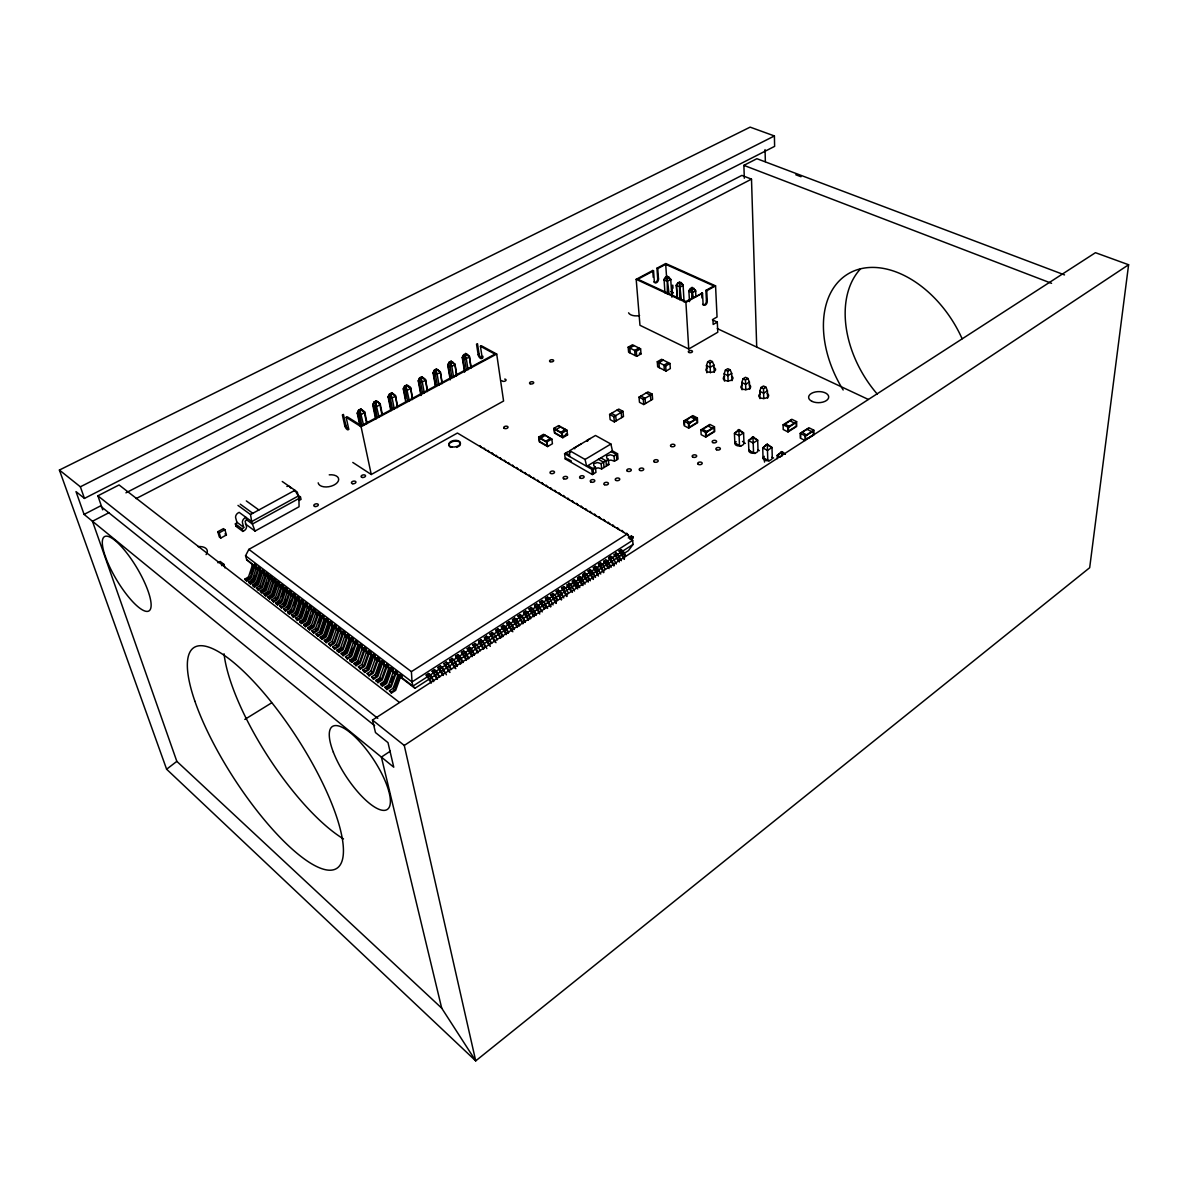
<?xml version="1.0" encoding="UTF-8"?>
<svg xmlns="http://www.w3.org/2000/svg" width="1188" height="1188" viewBox="0 0 1188 1188"><rect width="100%" height="100%" fill="white"/><g stroke="black" fill="none" stroke-linecap="round" stroke-linejoin="round"><path stroke-width="1.5" d="M695.574 291.164L692.069 287.437L688.862 290.644L691.371 292.649L695.574 291.164L693.747 288.209L692.069 289.13L691.698 298.158M681.333 299.643L679.536 283.427L677.888 282.685L676.373 285.788L680.531 286.843L683.055 285.462L679.566 281.764L676.388 284.957L677.205 298.589M569.572 456.519L569.705 450.683L595.485 435.476L610.899 444.03L612.429 450.891L617.552 453.742L618.057 459.014L614.523 461.167L610.914 460.098L607.751 460.662M670.685 279.819L667.225 276.151L664.077 279.329L666.498 281.274L670.685 279.819L668.859 276.893L667.181 277.799L667.374 294.03M360.662 410.692L360.721 408.984L358.642 410.083L357.276 413.365L359.934 425.824M773.64 458.078L772.259 457.335L772.007 447.52L767.255 444.149L762.726 447.921L763.023 457.736L764.404 458.464L764.508 462.087M376.136 402.509L376.21 400.787L380.205 403.816L382.358 414.464M391.431 394.401L391.535 392.679L395.485 395.693L397.624 406.623M436.278 370.656L436.471 368.904L440.332 371.874L442.203 382.744M1128.6 264.746L1089.678 567.716L475.72 1060.869L166.617 769.23L59.4 470.047L750.133 127.131L774.398 135.952L774.621 146.362L84.452 498.411L76.002 491.609L84.081 514.404L393.763 767.196L388.001 742.634L375.482 732.565L372.483 720.062L1095.455 252.688L1128.6 264.746L404.276 745.455L475.72 1060.869L441.698 1008.137L176.834 761.36L92.471 521.265L108.821 512.771M465.354 355.242L465.607 353.489L469.409 356.445L471.116 367.27M450.222 379.848L447.787 365.399L449.183 362.192L451.128 361.152L454.945 364.122L456.548 375.913M427.517 390.614L425.556 379.729L421.666 376.745L419.676 377.799L418.295 381.021L420.953 395.53M706.86 372.794L706.474 365.562L707.677 361.835L710.068 360.424L712.384 361.553L713.958 365.117L714.315 372.349M724.502 381.11L724.16 373.849L725.393 370.107L727.799 368.666L730.145 369.81L731.704 373.403L732.016 380.665M248.5 576.982L252.272 565.607L254.781 564.196L256.534 566.29L254.559 567.389L250.787 578.764L246.688 581.095L244.951 579.001L248.5 576.982L249.97 578.125L253.757 566.735L256.266 565.325M250.935 572.764L252.539 567.894M252.287 579.907L256.073 568.503L258.583 567.092L260.35 569.186L258.375 570.299L254.588 581.689L250.49 584.036L248.723 581.927L252.287 579.907L253.772 581.051L257.558 569.646L260.083 568.22M254.722 575.675L253.103 580.546L249.005 582.892M256.103 582.833L259.905 571.413L262.414 569.988L264.182 572.096L262.206 573.21L258.405 584.63L254.291 586.976L252.539 584.867L256.103 582.833L257.588 583.991L261.39 572.557L263.914 571.131M260.707 572.067L256.92 583.486L252.806 585.832M259.92 585.788L263.736 574.339L266.261 572.913L268.028 575.022L266.053 576.135L262.236 587.585L258.123 589.946L256.356 587.822L259.92 585.788L261.419 586.931L265.251 575.482L267.76 574.056M263.766 588.743L267.597 577.279L270.122 575.838L271.904 577.962L269.928 579.091L266.082 590.555L261.969 592.916L260.202 590.792L263.766 588.743L265.28 589.901L269.112 578.437L271.636 576.982M265.132 587.748L266.78 582.848M267.642 591.728L271.488 580.234L274.012 578.794L275.794 580.917L273.819 582.046L269.958 593.525L265.845 595.916L264.063 593.777L267.642 591.728L269.141 592.886L273.002 581.392L275.527 579.937M271.517 594.713L275.378 583.204L277.918 581.749L279.7 583.872L277.725 585.016L273.849 596.524L269.721 598.915L267.939 596.777L271.517 594.713L273.032 595.886L276.908 584.362L279.432 582.907M276.195 583.857L272.334 595.351L268.206 597.742M275.423 597.713L279.299 586.189L281.838 584.734L283.635 586.857L281.645 588.001L277.754 599.539L273.626 601.945L271.844 599.806L275.423 597.713L276.953 598.901L280.843 587.347L283.368 585.892M759.978 398.619L759.756 391.283L761.018 387.496L763.468 385.996L765.948 387.199L767.433 390.822L767.626 398.158M279.343 600.742L283.249 589.189L285.773 587.718L287.57 589.857L285.595 591.015L281.69 602.568L277.547 604.974L275.75 602.836L279.343 600.742L280.873 601.915L284.778 590.362L287.318 588.892M281.823 596.435L283.501 591.49M283.279 603.771L287.199 592.203L289.738 590.718L291.55 592.871L289.56 594.03L285.64 605.613L281.497 608.033L279.7 605.88L283.279 603.771L284.823 604.959L288.743 593.376L291.283 591.906M284.095 604.425L285.773 599.465M742.084 389.783L741.802 382.491L743.079 378.72L745.485 377.279L747.876 378.437L749.405 382.031L749.673 389.337M287.244 606.83L291.179 595.218L293.718 593.748L295.53 595.901L293.54 597.059L289.605 608.657L285.462 611.092L283.65 608.939L287.244 606.83L288.803 608.018L292.738 596.406L295.277 594.936M288.625 605.821L290.303 600.846M291.223 609.889L295.173 598.262L297.713 596.777L299.539 598.945L297.549 600.103L293.599 611.731L289.441 614.181L287.63 612.013L291.223 609.889L292.783 611.092L296.748 599.465L299.287 597.965M293.733 605.553L295.426 600.579M295.233 612.978L299.198 601.321L301.737 599.836L303.564 602.004L301.574 603.177L297.609 614.82L293.451 617.285L291.624 615.102L295.233 612.978L296.792 614.181L300.772 602.524L303.311 601.024M296.035 613.617L300 601.974M299.257 616.067L303.237 604.395L305.776 602.895L307.618 605.078L305.613 606.251L301.633 617.923L297.475 620.388L295.649 618.206L299.257 616.067L300.816 617.285L304.811 605.598L307.365 604.098M300.623 615.042L303.475 606.712M303.296 619.186L307.291 607.484L309.845 605.984L311.687 608.167L309.682 609.34L305.672 621.042L301.514 623.522L299.673 621.324L303.296 619.186L304.871 620.403L308.88 608.702L311.434 607.187M306.95 611.478L304.098 619.824L299.94 622.304M307.35 622.319L311.375 610.587L313.929 609.088L315.77 611.271L313.766 612.459L309.741 624.175L305.583 626.67L303.742 624.472L307.35 622.319L308.939 623.537L312.964 611.805L315.518 610.29M308.732 621.279L310.454 616.26M311.434 625.452L315.473 613.706L318.028 612.191L319.884 614.389L317.879 615.577L313.84 627.323L309.667 629.833L307.811 627.62L311.434 625.452L313.038 626.685L317.077 614.939L319.631 613.409M315.533 628.615L319.587 616.854L322.156 615.325L324.012 617.522L322.007 618.725L317.953 630.486L313.766 633.011L311.909 630.783L315.533 628.615L317.137 629.848L321.206 618.072L323.76 616.542M318.651 622.542L320.389 617.493M319.661 631.793L323.73 620.002L326.299 618.473L328.155 620.685L326.151 621.888L322.082 633.679L317.894 636.204L316.038 633.976L319.661 631.793L321.28 633.041L325.349 621.235L327.918 619.705M321.042 630.754L323.953 622.334M323.804 634.986L327.903 623.165L330.457 621.636L332.328 623.849L330.323 625.051L326.225 636.872L322.052 639.411L320.181 637.184L323.804 634.986L325.423 636.233L329.522 624.413L332.091 622.868M328.705 623.819L324.606 635.625L320.433 638.149M327.977 638.194L332.076 626.358L334.645 624.814L336.531 627.041L334.526 628.244L330.398 640.094L326.21 642.634L324.339 640.391L327.977 638.194L329.611 639.456L333.724 627.606L336.278 626.046M329.358 637.139L332.298 628.69M332.165 641.416L336.293 629.551L338.847 628.006L340.748 630.234L338.728 631.452L334.6 643.317L330.413 645.871L328.527 643.629L332.165 641.416L333.798 642.678L337.927 630.813L340.496 629.254M336.367 644.668L340.511 632.773L343.08 631.214L344.98 633.456L342.961 634.674L338.818 646.569L334.615 649.138L332.729 646.881L336.367 644.668L338.016 645.93L342.174 634.036L344.743 632.462M340.6 647.92L344.758 636.011L347.342 634.437L349.242 636.694L347.223 637.911L343.05 649.836L338.847 652.405L336.961 650.148L340.6 647.92L342.248 649.197L346.421 637.273L349.005 635.699M344.847 651.202L349.034 639.263L351.603 637.689L353.519 639.931L351.5 641.178L347.312 653.118L343.109 655.702L341.208 653.445L344.847 651.202L346.51 652.479L350.712 640.525L353.282 638.951M349.836 639.901L345.649 651.826L341.446 654.41M349.124 654.484L353.326 642.53L355.91 640.941L357.826 643.213L355.806 644.445L351.603 656.415L347.386 659.013L345.47 656.741L349.124 654.484L350.802 655.776L355.004 643.807L357.588 642.218M350.519 653.415L352.331 648.292M353.43 657.796L357.647 645.812L360.216 644.223L362.147 646.495L360.127 647.742L355.895 659.726L351.693 662.34L349.762 660.053L353.43 657.796L355.108 659.088L359.325 647.089L361.909 645.5M358.434 646.45L354.217 658.434L355.895 659.726M357.737 661.122L361.984 649.108L364.568 647.519L366.498 649.791L364.478 651.039L360.231 663.053L356.014 665.681L354.083 663.394L357.737 661.122L359.429 662.429L363.677 650.4L366.26 648.811M362.088 664.463L366.35 652.435L368.933 650.831L370.864 653.118L368.844 654.365L364.582 666.409L360.35 669.052L358.42 666.75L362.088 664.463L363.78 665.77L368.042 653.727L370.641 652.123M366.453 667.834L370.73 655.761L373.314 654.157L375.26 656.444L373.24 657.707L368.948 669.78L364.716 672.423L362.786 670.121L366.453 667.834L368.161 669.141L372.438 657.068L375.037 655.464M367.241 668.458L371.517 656.4M370.834 671.205L375.126 659.117L377.725 657.499L379.67 659.8L377.65 661.077L373.344 673.165L369.112 675.824L367.166 673.507L370.834 671.205L372.557 672.527L376.863 660.439L379.447 658.805M375.245 674.606L379.566 662.488L382.15 660.87L384.11 663.171L382.091 664.448L377.754 676.566L373.522 679.239L371.577 676.922L375.245 674.606L376.967 675.927L381.303 663.81L383.887 662.176M376.655 673.507L379.729 664.864M379.685 678.021L384.021 665.874L386.605 664.241L388.58 666.557L386.546 667.849L382.209 679.981L377.962 682.669L376.002 680.353L379.685 678.021L381.407 679.358L385.758 667.211L388.357 665.577M384.14 681.452L388.491 669.289L391.09 667.641L393.065 669.973L391.03 671.265L386.664 683.427L382.417 686.129L380.457 683.783L384.14 681.452L385.877 682.788L390.243 670.626L392.842 668.978M384.927 682.075L389.278 669.928M388.61 684.897L392.99 672.705L395.589 671.057L397.579 673.403L395.545 674.695L391.149 686.887L386.902 689.589L384.927 687.258L388.61 684.897L390.362 686.248L394.758 674.056L397.356 672.408M390.659 682.046L392.53 676.833M393.124 688.372L397.52 676.15L400.118 674.502L402.108 676.848L400.074 678.14L395.663 690.362L391.416 693.079L389.426 690.733L393.124 688.372L394.876 689.723L399.287 677.502L401.9 675.838M394.535 687.258L397.668 678.541M692.069 287.437L691.386 289.248L688.862 290.644L689.515 301.648M664.047 280.16L665.532 277.056L667.181 277.799L669.037 293.956M688.862 291.491L690.391 288.372L692.069 289.13L693.376 298.069M253.356 565.384L246.688 559.741L245.545 555.746L248.871 549.376L457.425 433.041L626.848 534.244L632.655 540.347L633.041 544.446L628.422 550.623L524.027 617.938M745.351 443.406L743.955 442.664L743.584 432.907L738.862 429.581L734.436 433.308L734.852 443.065L736.263 443.792M759.399 450.683L758.003 449.955L757.692 440.169L752.969 436.813L748.485 440.57L748.841 450.341L750.237 451.084M767.255 444.149L762.726 447.921L767.522 450.401L772.007 447.52L768.814 445.886M785.253 454.024L781.749 451.589L777.175 455.39L777.249 458.672M594.297 468.918L598.084 467.834L601.707 468.918L608.835 464.597L608.301 459.311L606.712 457.974L606.608 455.895L610.38 454.826L614.003 455.88L617.552 453.742M166.617 769.23L176.834 761.36M390.273 751.187L381.378 757.083L441.698 1008.137M378.23 660.335L414.968 688.268L520.908 619.943M781.659 452.48L777.175 455.39L780.412 457.053M782.714 452.093L781.823 452.673L781.956 456.147M431.244 683.1L426.225 675.007L428.541 673.507L430.546 675.007L433.798 680.932M437.169 679.269L432.15 671.19L434.452 669.705L436.471 671.19L439.709 677.115M443.065 675.467L438.253 668.384L438.06 667.389L440.347 665.919L442.367 667.404L446.391 674.784M448.93 671.666L443.941 663.617L446.213 662.147L448.232 663.617L451.455 669.527M454.766 667.894L449.792 659.86L452.064 658.39L454.083 659.86L457.276 665.755M460.573 664.137L455.613 656.118L457.885 654.662L459.905 656.118L463.097 661.998M466.364 660.38L461.419 652.39L463.676 650.935L465.696 652.39L468.874 658.256M472.126 656.652L467.196 648.678L469.438 647.237L471.458 648.678L474.621 654.529M477.858 652.955L472.943 644.98L475.17 643.54L477.205 644.98L480.353 650.831M483.575 649.257L478.838 642.292L478.66 641.297L480.888 639.872L482.922 641.297L486.857 648.589M489.263 645.574L484.362 637.644L486.575 636.219L488.61 637.629L491.743 643.465M494.921 641.906L490.035 633.991L492.248 632.58L494.282 633.991L497.401 639.812M500.564 638.268L495.693 630.368L497.891 628.942L499.91 630.353L503.029 636.159M506.177 634.63L501.306 626.744L503.504 625.348L505.539 626.744L508.642 632.536M511.761 631.021L506.92 623.151L509.088 621.755L511.122 623.136L514.226 628.927M517.329 627.427L512.488 619.572L514.656 618.176L516.691 619.557L519.78 625.334M522.869 623.834L518.042 615.993L520.196 614.612L522.245 615.993L525.319 621.755M528.378 620.27L523.566 612.444L525.72 611.063L527.754 612.444L530.828 618.191M533.872 616.721L529.076 608.909L531.214 607.528L533.264 608.895L536.308 614.641M539.783 614.003L534.555 605.39L536.679 604.024L538.728 605.375L542.203 611.939M544.356 608.835L540.154 602.865L540.005 601.885L542.129 600.519L544.178 601.871L547.638 608.419M550.638 606.964L545.441 598.396L547.564 597.029L549.613 598.381L553.059 604.915M556.043 603.474L550.861 594.906L552.955 593.555L555.004 594.906L557.588 599.792M561.404 599.999L556.236 591.446L558.33 590.109L560.394 591.431L563.81 597.95M566.765 596.539L561.612 588.001L563.691 586.664L565.74 587.986L568.31 592.871M571.235 591.461L567.077 585.565L569.022 583.234L571.086 584.555L574.487 591.045M576.551 588.03L572.393 582.135L574.339 579.818L576.388 581.14L579.789 587.615M581.838 584.615L577.68 578.734L579.625 576.432L581.674 577.739L585.06 584.199M587.095 581.214L582.952 575.348L584.882 573.047L586.946 574.339L590.317 580.798M593.183 579.432L588.09 570.983L590.139 569.676L592.188 570.968L595.544 577.413M598.396 576.061L593.317 567.626L595.351 566.32L597.416 567.612L600.757 574.042M603.593 572.69L598.529 564.285L600.549 562.978L602.613 564.255L605.123 569.082M607.929 567.745L603.816 561.939L605.731 559.652L607.796 560.929L611.122 567.344M613.914 566.008L608.88 557.632L610.884 556.34L612.949 557.603L616.26 564.003M618.22 561.092L615.74 556.296L614.122 555.316L616.023 553.044L618.087 554.306L621.383 560.691M624.146 559.385L619.141 551.039L621.131 549.747L623.195 551.009L625.675 555.791M426.418 676.002L428.734 674.502L428.541 673.507M449.985 660.855L452.257 659.385L452.064 658.39M455.806 657.113L458.063 655.657L457.885 654.662M507.068 624.146L509.251 622.735L509.088 621.755M512.652 620.552L514.82 619.171L514.656 618.176M523.715 613.439L525.868 612.058L525.72 611.063M572.393 582.135L574.339 579.818M577.68 578.734L579.625 576.432M582.952 575.348L584.882 573.047M598.633 565.265L600.549 562.978M608.984 558.612L610.884 556.34M609.8 559.399L412.919 686.1L307.336 605.835M612.889 557.41L633.041 544.446M426.225 675.007L428.229 676.507L430.546 675.007M432.15 671.19L434.155 672.675L436.471 671.19M438.06 667.389L440.065 668.874L442.367 667.404M443.941 663.617L445.946 665.087L448.232 663.617M449.792 659.86L451.796 661.33L454.083 659.86M455.613 656.118L457.632 657.573L459.905 656.118M461.419 652.39L463.439 653.846L465.696 652.39M467.196 648.678L469.215 650.118L471.458 648.678M472.943 644.98L474.962 646.421L477.205 644.98M478.66 641.297L480.695 642.738L482.922 641.297M484.362 637.644L486.397 639.07L488.61 637.629M490.035 633.991L492.07 635.402L494.282 633.991M495.693 630.368L497.713 631.778L499.91 630.353M501.306 626.744L503.341 628.155L505.539 626.744M506.92 623.151L508.954 624.546L511.122 623.136M512.488 619.572L514.523 620.953L516.691 619.557M518.042 615.993L520.077 617.374L522.245 615.993M523.566 612.444L525.616 613.825L527.754 612.444M529.076 608.909L531.11 610.276L533.264 608.895M534.555 605.39L536.605 606.741L538.728 605.375M540.005 601.885L542.055 603.237L544.178 601.871M545.441 598.396L547.49 599.732L549.613 598.381M550.861 594.906L552.91 596.257L555.004 594.906M556.236 591.446L558.301 592.782L560.394 591.431M561.612 588.001L563.661 589.337L565.74 587.986M566.943 584.57L569.007 585.892L571.086 584.555M572.274 581.155L574.324 582.462L576.388 581.14M577.561 577.754L579.625 579.061L581.674 577.739M582.833 574.368L584.897 575.66L586.946 574.339M588.09 570.983L590.154 572.289L592.188 570.968M593.317 567.626L595.381 568.918L597.416 567.612M598.529 564.285L600.593 565.562L602.613 564.255M603.712 560.944L605.776 562.221L607.796 560.929M608.88 557.632L610.944 558.895L612.949 557.603M614.018 554.321L616.082 555.583L618.087 554.306M619.141 551.039L621.205 552.286L623.195 551.009M503.073 628.838L505.256 627.427L508.36 633.219M536.293 607.439L538.431 606.073L540.169 609.355M589.812 572.987L591.862 571.68L593.54 574.888M805.137 435.773L813.81 430.175L808.909 427.754L800.237 433.323L800.296 438.105L805.182 440.555L805.137 435.773L800.237 433.323M391.416 693.079L391.194 692.099L394.876 689.723M630.1 539.055L633.159 537.095L631.333 536.011L628.274 537.956M630.902 539.575L633.159 537.095M808.493 428.556L801.974 432.209L806.875 435.179M769.171 460.959L767.79 460.216L767.314 445.218L768.22 444.654M788.03 431.942L796.688 426.418L796.628 421.651L791.802 419.275L783.13 424.769L783.219 429.521L788.03 431.942L787.941 427.175L796.628 421.651M384.927 687.258L386.679 688.609L390.362 686.248M380.457 683.783L382.194 685.134L385.877 682.788M386.575 687.332L389.397 685.535M414.968 688.268L412.919 686.1L412.028 681.927L411.404 671.636L626.848 534.244M376.002 680.353L377.739 681.689L381.407 679.358M783.575 425.022L788.787 421.71M791.371 420.077L790.079 420.894L794.906 423.284M380.68 684.778L383.516 682.981M753.905 437.303L748.485 440.57L753.207 443.005L757.692 440.169L754.543 438.55M371.577 676.922L373.299 678.259L376.967 675.927M376.225 681.333L379.061 679.536M367.166 673.507L368.874 674.843L372.557 672.527M362.786 670.121L364.493 671.443L368.161 669.141M739.797 430.056L734.436 433.308L739.099 435.714L743.584 432.907L737.971 430.13M358.42 666.75L360.113 668.072L363.78 665.77M354.321 664.374L358.538 661.761M354.083 663.394L355.776 664.701L359.429 662.429M350 661.048L352.821 659.295M349.762 660.053L351.44 661.36L355.108 659.088M244.817 719.408L271.607 702.88M345.47 656.741L347.148 658.033L350.802 655.776M705.776 437.08L714.731 431.556L714.478 426.819L709.86 424.413L700.89 429.922L701.158 434.66L705.776 437.08L705.509 432.343L714.478 426.819M341.208 653.445L342.872 654.722L346.51 652.479M705.984 432.595L714.062 427.621L714.255 431.303L706.192 436.278L705.984 432.595L700.89 429.922M761.018 387.496L763.498 388.699L765.948 387.199M337.199 651.128L341.402 648.559M336.961 650.148L338.61 651.425L342.248 649.197M701.366 430.175L709.444 425.215M767.433 390.822L763.602 393.169L759.756 391.283M332.729 646.881L334.377 648.158L338.016 645.93M683.872 421.012L688.401 423.388L697.371 417.938L697.638 422.661L688.713 428.111L684.169 425.735L683.872 421.012L692.827 415.592L697.371 417.938M696.955 418.74L688.892 423.641L689.129 427.309L697.163 422.408L696.955 418.74L693.926 417.166M328.527 643.629L330.16 644.906L333.798 642.678M687.035 419.631L689.723 418.013M692.411 416.379L691.074 417.196L695.619 419.557M749.405 382.031L745.589 384.348L741.802 382.491M324.591 641.371L328.779 638.832M324.339 640.391L325.972 641.654L329.611 639.456M743.079 378.72L745.47 379.893L747.876 378.437M320.181 637.184L321.8 638.431L325.423 636.233M570.492 452.405L568.191 451.544L564.597 453.668L565.236 458.924L592.366 474.561L595.96 472.393L595.396 467.092L593.807 465.741L593.733 463.647L597.519 462.548L601.143 463.632L608.301 459.311M564.597 453.668L591.773 469.275L595.396 467.092M316.038 633.976L317.642 635.224L321.28 633.041M307.811 627.62L309.415 628.853L313.038 626.685M612.429 450.891L586.679 466.349L585.06 459.459L569.705 450.683M311.909 630.783L313.513 632.031L317.137 629.848M303.742 624.472L305.331 625.69L308.939 623.537M585.06 459.459L610.899 444.03M731.704 373.403L727.888 375.675L724.16 373.849M308.063 628.586L312.236 626.091M299.673 621.324L301.262 622.557L304.871 620.403M725.393 370.107L727.739 371.25L730.145 369.81M303.994 625.437L306.771 623.774M565.236 458.924L566.438 458.212M295.649 618.206L297.208 619.423L300.816 617.285M713.958 365.117L710.142 367.359L706.474 365.562M581.066 443.956L573.938 448.158L574.829 448.782M590.288 438.521L586.738 440.6L587.644 441.223M291.624 615.102L293.184 616.305L296.792 614.181M707.677 361.835L709.979 362.964L712.384 361.553M287.882 612.978L292.04 610.543M287.63 612.013L289.189 613.216L292.783 611.092M643.718 404.544L652.613 399.302L652.212 394.119L647.95 391.906L639.025 397.134L639.471 402.301L643.718 404.544L643.287 399.361L639.025 397.134M614.374 421.918L623.492 416.543L623.002 411.345L618.77 409.073L609.622 414.419L610.142 419.616L614.374 421.918L613.869 416.706L609.622 414.419M613.869 416.706L623.002 411.345M643.287 399.361L652.212 394.119M283.65 608.939L285.194 610.127L288.803 608.018M275.75 602.836L277.294 604.009L280.873 601.915M547.579 446.569L552.435 443.733L551.841 439.04L543.54 434.303L538.669 437.11L539.293 441.802L547.579 446.569L546.97 441.862L538.669 437.11M562.756 437.719L567.552 434.927L566.988 430.234L558.672 425.571L553.875 428.348L554.454 433.026L562.756 437.719L562.176 433.026L553.875 428.348M279.7 605.88L281.229 607.068L284.823 604.959M546.97 441.862L551.841 439.04M562.176 433.026L566.988 430.234M271.844 599.806L273.359 600.98L276.953 598.901M563.869 436.026L567.077 434.169M276.017 603.786L278.779 602.182M267.939 596.777L269.453 597.965L273.032 595.886M666.023 371.072L670.329 368.577L669.973 363.454L661.597 359.281L657.291 361.761L657.677 366.869L666.023 371.072L665.666 365.949L657.291 361.761M653.875 281.942A2.955 1.901 -66.4 0 0 656.325 281.868A2.955 1.901 -66.4 0 0 657.692 278.556L656.934 268.221L657.751 268.592L658.494 278.928A2.955 1.901 -66.4 0 1 656.593 282.625A2.955 1.901 -66.4 0 1 654.306 281.185L653.549 270.849L652.732 270.478L636.189 279.343L639.961 325.289L688.743 349.005L717.775 332.254L717.3 322.111L712.384 319.824M264.33 594.743L268.443 592.366M264.063 593.777L265.577 594.95L269.141 592.886M668.295 362.607L663.973 365.102L664.344 370.225M539.159 437.867L546.614 442.159L547.089 445.812L539.634 441.52L539.159 437.867L542.797 435.773M665.666 365.949L669.973 363.454M260.469 591.758L264.582 589.397M663.275 360.113L658.954 362.592L659.34 367.701M260.202 590.792L261.702 591.966L265.28 589.901M252.539 584.867L254.024 586.026L257.588 583.991M717.3 322.111L713.171 324.473L712.919 319.349L717.047 317.003L715.562 285.863L665.726 263.513L656.934 268.221M256.356 587.822L257.855 588.981L261.419 586.931M248.723 581.927L250.208 583.07L253.772 581.051M636.723 356.341L641.015 353.905L640.599 348.827L632.476 344.772L628.17 347.193L628.615 352.257L636.723 356.341L636.293 351.247L628.17 347.193M245.218 579.952L247.95 578.408M244.951 579.001L246.421 580.145L249.97 578.125M636.293 351.247L640.599 348.827M638.966 348.01L634.659 350.43L635.09 355.509M634.095 345.574L629.789 347.995L630.234 353.074M217.894 562.77L220.211 561.479L223.908 564.345L224.948 567.879M636.189 279.343L685.907 302.361L702.509 293.124L703.073 303.623A3.029 1.871 -65.9 0 0 705.316 305.049A3.029 1.871 -65.9 0 0 707.276 301.262L706.741 290.778L705.895 290.392L706.429 300.876A3.029 1.871 -65.9 0 1 705.019 304.262A3.029 1.871 -65.9 0 1 702.583 304.38M706.741 290.778L715.562 285.863M221.577 565.636L223.908 564.345M352.791 462.444L371.265 474.502L503.578 401.024L496.703 354.054L481.378 345.767L480.427 346.272L482.046 356.831A3.119 1.5 61.7 0 1 480.516 358.405A3.119 1.5 61.7 0 1 478.17 354.722L476.536 344.178L477.487 343.674L479.12 354.217A3.119 1.5 61.7 0 0 480.947 357.529A3.119 1.5 61.7 0 0 482.937 357.499M702.509 293.124L685.907 301.5L637.852 279.254L653.549 270.849M705.895 290.392L713.869 285.952L665.696 264.33L657.751 268.592M245.367 523.908L255.049 531.066L299.064 506.741L298.931 498.47L297.431 492.515A4.113 3.089 -53.2 0 0 293.807 491.283M298.931 498.47L252.391 524.042L251.708 521.562L239.159 512.355L237.823 513.112A4.188 3.178 -50.5 0 0 235.61 517.597L237.006 522.646L235.373 523.908L236.056 526.358L242.842 531.407L244.149 530.694A3.698 2.792 -50.3 0 0 246.287 525.735L245.114 521.265L246.659 519.839L252.391 524.042L255.049 531.066M220.76 538.06L226.403 534.956L224.888 529.714L223.448 528.63L217.79 531.719L219.334 536.961L220.76 538.06L219.231 532.803L217.79 531.719M235.373 523.908L242.159 528.942L243.807 527.68L242.411 522.616A4.203 3.178 -50.6 0 1 244.639 518.116L245.975 517.359L246.659 519.839M298.96 500.4A3.609 2.703 -53.3 0 0 299.822 500.059L301.054 499.376L300.445 496.926L298.604 497.104M250.505 514.538L294.936 490.288L298.307 495.99L251.708 521.562L250.505 514.538L237.986 505.405M219.231 532.803L224.888 529.714M236.056 526.358L237.348 525.66M480.427 346.272L494.965 354.143L361.36 425.66L347.223 416.78L346.168 417.344L361.078 426.715L496.703 354.054M482.046 356.831L482.996 356.326M344.758 425.705L345.797 425.156L343.436 414.419L342.382 414.968L344.758 425.705A3.267 1.322 60.7 0 0 347.223 429.581A3.267 1.322 60.7 0 0 348.515 428.096L346.168 417.344M478.17 354.722L479.12 354.217M436.471 368.904L434.511 369.943L433.115 373.166L435.343 385.833M358.553 411.82L357.558 412.34L360.216 424.799M374.042 403.608L372.78 405.138L375.705 419.349M389.352 395.5L388.12 397.015L390.644 409.756M405.034 387.199L403.296 388.981L405.717 401.693M434.808 371.428L433.323 372.215L435.551 384.882M449.435 363.677L447.98 364.449L450.415 378.898M463.914 356.014L462.281 357.707L464.612 372.141M136.1 498.604L751.499 179.136L756.711 347.104M84.081 514.404L100.371 505.999L374.606 725.63M125.943 492.827L741.861 175.393L751.499 179.136M102.703 509.845L97.876 495.812L119.067 484.956L399.123 702.182M744.312 178.259L743.881 165.355L756.89 158.702L1064.522 274.903M59.4 470.047L80.368 486.798L774.398 135.952M795.812 174.77L800.994 176.73M743.881 165.355L1051.558 283.323M668.25 277.873L670.7 278.987L671.918 297.208M681.363 283.843L683.07 284.615L684.065 301.915M694.327 289.738L695.589 290.317L695.886 296.673M657.692 278.556L658.494 278.928M706.429 300.876L707.276 301.262M670.804 291.654L673.284 292.797L672.467 293.243L671.963 285.61L672.779 285.165L672.987 288.209M717.329 328.616L868.309 399.435M783.13 424.769L787.941 427.175M639.382 353.088L641.015 353.905M752.063 437.377L753.014 437.867L753.548 452.806L754.944 453.534M766.349 444.728L767.314 445.218M780.843 452.168L784.897 454.143M646.168 392.961L650.43 395.159L650.846 400.341M734.852 443.065L740.896 446.213M748.841 450.341L753.548 452.806M763.023 457.736L767.79 460.216M640.822 396.079L645.069 398.307L645.5 403.489M616.943 410.142L621.19 412.414L621.666 417.612M611.464 413.35L615.696 415.637L616.201 420.834M611.256 451.603L616.364 454.455L616.884 459.726M559.162 426.314L560.394 427.012L555.598 429.804M561.642 427.725L564.137 429.12M566.631 430.516L565.325 429.299L560.573 432.61M565.889 433.976L567.552 434.927M600.816 457.855L605.925 460.751L606.459 466.038M598.425 459.296L603.534 462.191L604.083 467.478M438.016 370.567L440.332 371.874L441.995 383.709M551.484 439.322L545.188 435.254L540.391 438.58M565.8 452.955L569.527 455.093M587.882 465.622L592.99 468.547L593.555 473.834M567.671 458.924L571.398 461.078M408.316 386.323L410.603 387.659L412.652 398.574M479.952 445.634L481.66 447.505M483.947 448.024L485.654 449.896M504.202 460.112L505.94 462.013M633.263 538.075L631.333 536.011M629.506 538.446L632.655 540.347L412.028 681.927L245.545 555.746M574.457 580.813L578.615 586.694M538.431 606.073L536.679 604.024M525.868 612.058L527.472 613.127M509.251 622.735L510.84 623.834M607.914 463.959L608.835 464.597M505.256 627.427L503.504 625.348M282.254 481.496L294.936 490.288M297.683 495.01L300.445 496.926M246.317 500.905L258.88 509.964M458.063 655.657L462.83 662.666M240.258 504.172L252.792 513.29M452.257 659.385L453.831 660.543M447.995 664.3L446.213 662.147M236.887 522.215L243.689 527.249M248.871 549.376L411.404 671.636M224.963 533.872L226.403 534.956M256.534 566.29L254.781 564.196M260.35 569.186L258.583 567.092M268.028 575.022L266.261 572.913M271.904 577.962L270.122 575.838M275.794 580.917L274.012 578.794M283.635 586.857L281.838 584.734M291.55 592.871L289.738 590.718M295.53 595.901L293.718 593.748M299.539 598.945L297.713 596.777M303.564 602.004L301.737 599.836M311.687 608.167L309.845 605.984M315.77 611.271L313.929 609.088M319.884 614.389L318.028 612.191M332.328 623.849L330.457 621.636M336.531 627.041L334.645 624.814M340.748 630.234L338.847 628.006M344.98 633.456L343.08 631.214M349.242 636.694L347.342 634.437M353.519 639.931L351.603 637.689M362.147 646.495L360.216 644.223M366.498 649.791L364.568 647.519M370.864 653.118L368.933 650.831M375.26 656.444L373.314 654.157M379.67 659.8L377.725 657.499M384.11 663.171L382.15 660.87M388.58 666.557L386.605 664.241M393.065 669.973L391.09 667.641M397.579 673.403L395.589 671.057M246.688 559.741L304.395 603.608M254.826 566.513L375.304 658.107M252.272 565.607L253.757 566.735M256.073 568.503L257.558 569.646M259.905 571.413L261.39 572.557M263.736 574.339L265.251 575.482M267.597 577.279L269.112 578.437M271.488 580.234L273.002 581.392M275.378 583.204L276.908 584.362M279.299 586.189L280.843 587.347M283.249 589.189L284.778 590.362M287.199 592.203L288.743 593.376M291.179 595.218L292.738 596.406M295.173 598.262L297.549 600.103M299.198 601.321L300.772 602.524M303.237 604.395L304.811 605.598M307.291 607.484L308.88 608.702M311.375 610.587L312.964 611.805M315.473 613.706L317.077 614.939M319.587 616.854L321.206 618.072M323.73 620.002L325.349 621.235M327.903 623.165L329.522 624.413M332.076 626.358L333.724 627.606M336.293 629.551L337.927 630.813M340.511 632.773L342.174 634.036M344.758 636.011L346.421 637.273M349.034 639.263L350.712 640.525M353.326 642.53L355.004 643.807M357.647 645.812L359.325 647.089M361.984 649.108L363.677 650.4M366.35 652.435L368.042 653.727M370.73 655.761L372.438 657.068M375.126 659.117L376.863 660.439M379.566 662.488L381.303 663.81M384.021 665.874L385.758 667.211M388.491 669.289L390.243 670.626M392.99 672.705L394.758 674.056M397.52 676.15L399.287 677.502M389.426 690.733L391.194 692.099M97.876 495.812L377.784 718.339M372.483 720.062L404.276 745.455M421.666 376.745L425.556 379.729L427.294 391.58M451.128 361.152L452.628 362.83M683.055 285.462L681.229 282.506L679.536 283.427L679.67 299.732M440.065 668.874L443.302 674.784M436.234 671.873L438.654 676.299M434.155 672.675L437.407 678.6M430.308 675.675L433.561 681.6M428.229 676.507L431.482 682.432M451.796 661.33L455.806 668.696M448.797 665.77L450.401 668.725M445.946 665.087L449.97 672.467M442.931 669.557L444.55 672.497M468.621 658.924L463.676 650.935M463.439 653.846L466.617 659.711M457.632 657.573L460.825 663.453M454.633 662.013L457.038 666.423M474.962 646.421L478.125 652.271M474.368 655.212L469.438 647.237M469.215 650.118L472.393 655.984M489.129 639.783L490.689 642.693M486.397 639.07L490.317 646.346M482.655 641.98L485.016 646.361M480.695 642.738L483.843 648.574M503.341 628.155L506.459 633.947M499.643 631.051L502.747 636.842M497.713 631.778L500.846 637.585M492.07 635.402L495.975 642.678M514.523 620.953L517.612 626.729M511.612 625.274L513.929 629.61M508.954 624.546L512.815 631.778M528.229 614.567L530.531 618.889M525.616 613.825L528.675 619.587M521.948 616.676L525.022 622.438M520.077 617.374L523.151 623.151M516.409 620.255L519.483 626.017M536.605 606.741L539.649 612.488M532.966 609.593L536.011 615.339M531.11 610.276L534.169 616.023M552.91 596.257L556.355 602.776M547.49 599.732L550.95 606.281M544.743 604.202L546.465 607.469M542.055 603.237L544.653 608.152M563.661 589.337L567.077 595.841M560.083 592.144L561.79 595.396M558.301 592.782L561.731 599.301M555.553 597.222L557.276 600.489M574.324 582.462L577.724 588.951M570.76 585.253L572.468 588.506M569.007 585.892L572.408 592.381M590.154 572.289L593.51 578.734M587.466 576.655L589.144 579.893M584.897 575.66L588.268 582.12M581.348 578.437L583.887 583.278M579.625 579.061L583.011 585.536M600.593 565.562L603.935 571.992M598.752 571.532L595.351 566.32M595.381 568.918L597.891 573.745M618.562 556.608L620.21 559.8M616.082 555.583L619.394 561.983M610.944 558.895L614.255 565.31M607.454 561.642L609.949 566.438M605.776 562.221L609.102 568.636M622.854 551.722L625.319 556.504M621.205 552.286L624.502 558.672M80.368 486.798L84.452 498.411M290.629 488.06L290.511 487.719A4.099 3.089 -53.1 0 0 286.887 486.471M250.208 583.07L250.49 584.036M246.421 580.145L246.688 581.095M254.024 586.026L254.291 586.976M242.159 528.942L242.842 531.407M257.855 588.981L258.123 589.946M261.702 591.966L261.969 592.916M265.577 594.95L265.845 595.916M273.359 600.98L273.626 601.945M262.414 569.988L262.682 570.953M269.453 597.965L269.721 598.915M277.294 604.009L277.547 604.974M281.229 607.068L281.497 608.033M277.918 581.749L278.17 582.714M285.194 610.127L285.462 611.092M289.189 613.216L289.441 614.181M285.773 587.718L286.041 588.684M293.184 616.305L293.451 617.285M297.208 619.423L297.475 620.388M301.262 622.557L301.514 623.522M309.415 628.853L309.667 629.833M305.331 625.69L305.583 626.67M305.776 602.895L306.029 603.875M313.513 632.031L313.766 633.011M317.642 635.224L317.894 636.204M321.8 638.431L322.052 639.411M325.972 641.654L326.21 642.634M330.16 644.906L330.413 645.871M322.156 615.325L322.394 616.305M334.377 648.158L334.615 649.138M326.299 618.473L326.537 619.453M338.61 651.425L338.847 652.405M342.872 654.722L343.109 655.702M347.148 658.033L347.386 659.013M351.44 661.36L351.693 662.34M355.776 664.701L356.014 665.681M360.113 668.072L360.35 669.052M364.493 671.443L364.716 672.423M355.91 640.941L356.148 641.936M368.874 674.843L369.112 675.824M373.299 678.259L373.522 679.239M377.739 681.689L377.962 682.669M382.194 685.134L382.417 686.129M386.679 688.609L386.902 689.589M400.118 674.502L400.341 675.497M363.602 425.378L360.157 411.033L358.642 410.083L357.276 413.365L359.548 414.775L361.345 414.701L364.731 412.028L360.721 408.984L364.731 412.028L366.973 422.69M361.82 425.467L359.548 414.775L360.157 411.033L362.236 409.919L364.464 413.038L366.706 423.715M361.078 426.715L371.265 474.502M377.249 417.196L375.066 406.534L375.675 402.806L377.739 401.707L379.937 404.811L382.091 415.473M375.972 418.339L373.062 404.143L374.161 401.871L376.21 400.787L380.205 403.816L379.937 404.811L376.848 406.459L372.78 405.138L374.161 401.871L375.675 402.806L379.031 417.122M434.452 669.705L434.66 670.7M391.268 410.573L388.387 396.02L391.535 392.679L395.485 395.693L397.371 407.618M440.347 665.919L440.555 666.914M394.282 408.954L392.189 398.307L391.03 394.668L389.501 393.763L388.12 397.015L390.406 398.381L395.248 396.688L393.065 393.599L391.03 394.668L390.406 398.381L392.515 409.028M407.662 401.247L405.583 390.332L406.207 386.635L408.212 385.565L410.603 387.659L412.414 399.554M405.613 398.886L403.534 387.986L406.682 384.674L410.365 388.654L407.365 390.243L403.296 388.981L404.677 385.729L406.207 386.635L409.415 401.158M422.572 393.258L420.597 382.358L421.205 378.69L423.195 377.636L425.334 380.695L420.597 382.358L418.295 381.021L419.676 377.799L421.205 378.69L422.349 382.284L424.324 393.169M418.518 380.056L421.176 394.565M475.17 643.54L475.349 644.535M480.888 639.872L481.066 640.867M439.07 385.268L437.184 374.398L436.055 370.819L434.511 369.943L433.115 373.166L435.432 374.487L440.124 372.839L438.016 369.78L436.055 370.819L435.432 374.487L437.333 385.358M486.575 636.219L486.753 637.214M492.248 632.58L492.411 633.56M453.653 377.472L451.841 366.617L450.727 363.053L449.183 362.192L447.787 365.399L450.089 366.691L454.752 365.072L452.673 362.028L450.727 363.053L450.089 366.691L451.915 377.546M454.945 364.122L456.741 374.963M497.891 628.942L498.054 629.937M464.805 371.191L462.474 356.771L465.607 353.489L469.409 356.445L470.938 368.206M468.072 369.735L466.335 358.91L465.236 355.361L463.691 354.514L462.281 357.707L464.597 358.999L469.215 357.38L467.151 354.351L465.236 355.361L464.597 358.999L466.349 369.824M488.105 451.351L487.956 450.415L489.679 452.301M492.144 453.771L491.995 452.821L493.718 454.707M496.183 456.177L496.035 455.242L497.772 457.128M520.196 614.612L520.359 615.607M500.252 458.613L500.103 457.677L501.841 459.563M508.449 463.513L508.301 462.563L510.053 464.463M512.563 465.963L512.429 465.028L514.181 466.929M531.214 607.528L531.363 608.523M516.706 468.443L516.572 467.493L518.324 469.409M520.864 470.923L520.73 469.988L522.497 471.903M525.051 473.433L524.918 472.482L526.685 474.398M542.129 600.519L542.277 601.514M530.888 476.923L529.12 474.992L529.239 475.928M547.564 597.029L547.698 598.024M535.12 479.447L533.338 477.502L533.471 478.452M539.367 481.972L537.57 480.041L537.704 480.991M552.955 593.555L553.088 594.549M558.33 590.109L558.464 591.089M543.629 484.526L541.832 482.58L541.966 483.531M547.906 487.08L546.109 485.135L546.242 486.085M552.212 489.649L550.415 487.704L550.534 488.654M545.366 441.431L550.237 438.61M563.691 586.664L563.825 587.659M556.533 492.233L554.722 490.273L554.855 491.223M559.192 493.822L559.058 492.872L560.885 494.832M569.022 583.234L569.156 584.229M563.543 496.421L563.424 495.47L565.25 497.445M567.923 499.034L567.805 498.084L569.631 500.059M574.042 502.687L572.2 500.712L572.319 501.663M578.467 505.331L576.626 503.341L576.729 504.306M590.139 569.676L590.243 570.656M582.907 507.989L581.066 505.999L581.17 506.949M587.377 510.662L585.521 508.657L585.639 509.622M590.124 512.295L590.005 511.33L591.876 513.35M594.624 514.983L594.52 514.018L596.376 516.038M591.773 469.275L592.366 474.561M600.92 518.74L599.034 516.721L599.138 517.686M605.464 521.473L603.593 519.438L603.697 520.403M610.038 524.205L608.152 522.171L608.256 523.136M601.143 463.632L601.707 468.918M616.023 553.044L616.126 554.024M612.845 525.883L612.741 524.903L614.641 526.952M617.463 528.63L617.359 527.665L619.26 529.714M621.131 549.747L621.235 550.742M623.908 532.476L621.992 530.427L622.096 531.392M614.003 455.88L614.523 461.167M628.571 535.268L626.655 533.204L626.744 534.184M652.732 270.478L653.251 277.368M665.696 264.33L666.542 276.552M664.077 279.329L664.938 292.901M676.388 284.957L677.219 297.743M684.585 424.933L684.347 421.265L685.669 419.928L690.243 422.824M688.401 423.388L688.713 428.111M685.907 302.361L688.743 349.005M702.717 429.343L707.335 431.764M738.862 429.581L738.921 430.516M701.663 292.738L701.945 297.98M708.093 426.046L712.726 428.452M710.424 372.78L709.979 362.964M728.125 381.125L727.739 371.25M739.485 445.47L738.906 430.62M745.797 389.827L745.47 379.893M763.765 398.678L763.498 388.699M765.057 149.599L765.354 161.553M784.882 424.19L789.693 426.596M800.682 433.575L800.727 437.288M807.187 429.388L812.087 431.823M806.919 438.907L813.839 434.957L813.81 430.175M752.969 436.813L752.969 437.733M198.04 546.614A11.108 6.311 -15.2 0 1 206.088 554.588M639.575 315.607A9.133 4.663 -4.9 0 1 628.586 312.815M329.239 474.844A10.425 5.836 -11.8 0 1 338.684 479.551A10.425 5.836 -11.8 0 1 328.734 486.738A10.425 5.836 -11.8 0 1 318.176 482.833M504.692 379.091A2.109 1.129 -7.6 0 1 506.029 380.234A2.109 1.129 -7.6 0 1 503.979 381.363A2.109 1.129 -7.6 0 1 501.915 380.606M714.166 367.716A4.841 2.614 -3.5 0 1 714.226 371.413A4.841 2.614 -3.5 0 1 707.395 371.725A4.841 2.614 -3.5 0 1 707.35 368.028M731.511 376.195A4.886 2.658 -3.1 0 1 731.63 379.952A4.886 2.658 -3.1 0 1 724.725 380.264A4.886 2.658 -3.1 0 1 724.635 376.507M749.153 384.823A4.93 2.703 -2.7 0 1 749.316 388.639A4.93 2.703 -2.7 0 1 742.366 388.951A4.93 2.703 -2.7 0 1 742.203 385.15M767.106 393.614A4.975 2.747 -2.3 0 1 767.329 397.475A4.975 2.747 -2.3 0 1 760.305 397.802A4.975 2.747 -2.3 0 1 760.097 393.926M742.545 441.416A4.514 2.584 -2.7 0 1 742.678 445.084A4.514 2.584 -2.7 0 1 736.293 445.351A4.514 2.584 -2.7 0 1 736.174 441.698M757.796 449.806A4.544 2.614 -2.4 0 1 753.563 453.296A4.544 2.614 -2.4 0 1 749.034 450.193M772.037 457.187A4.574 2.658 -2.1 0 1 769.72 460.395A4.574 2.658 -2.1 0 1 763.988 459.756A4.574 2.658 -2.1 0 1 764.315 456.326M460.395 444.49A5.881 3.282 -9 0 1 459.073 446.183M457.929 446.881A5.881 3.282 -9 0 1 456.563 447.401M450.831 447.386A5.881 3.282 -9 0 1 449.836 446.837M449.153 446.139A5.881 3.282 -9 0 1 453.534 441.342A5.881 3.282 -9 0 1 460.499 443.614M348.737 429.239A3.267 1.322 60.8 0 1 345.797 425.156M843.168 389.991A96.169 64.687 58.2 0 1 853.266 271.235A96.169 64.687 58.2 0 1 962.117 338.743M877.264 394.089A95.218 65.31 58.3 0 1 860.483 268.904M343.495 838.906A129.819 39.872 57.1 0 1 224.042 653.801M813.409 434.704L805.613 439.738L805.568 436.026L813.379 430.992L813.409 434.704M796.198 422.468L788.387 427.428L788.461 431.125L796.257 426.165L796.198 422.468M561.82 433.308L554.351 429.091L554.811 432.744L562.266 436.961L561.82 433.308M812.013 401.381A10.024 5.524 -1.2 0 0 828.496 398.114A10.024 5.524 -1.2 0 0 815.503 391.936A10.024 5.524 -1.2 0 0 812.013 401.381M692.827 457.128A2.272 1.307 -3.8 0 0 696.614 456.385A2.272 1.307 -3.8 0 0 693.837 454.885A2.272 1.307 -3.8 0 0 692.827 457.128M688.936 352.45A2.079 1.099 -3.9 0 0 692.411 351.782A2.079 1.099 -3.9 0 0 689.872 350.549A2.079 1.099 -3.9 0 0 688.936 352.45M671.116 446.48A2.242 1.292 -4.3 0 0 674.873 445.738A2.242 1.292 -4.3 0 0 672.156 444.282A2.242 1.292 -4.3 0 0 671.116 446.48M716.542 449.762A2.257 1.307 -3.2 0 0 720.314 449.005A2.257 1.307 -3.2 0 0 717.522 447.534A2.257 1.307 -3.2 0 0 716.542 449.762M712.8 442.589A2.242 1.292 -3.3 0 0 716.542 441.847A2.242 1.292 -3.3 0 0 713.78 440.392A2.242 1.292 -3.3 0 0 712.8 442.589M654.336 461.984A2.272 1.322 -4.6 0 0 658.137 461.226A2.272 1.322 -4.6 0 0 655.405 459.726A2.272 1.322 -4.6 0 0 654.336 461.984M639.812 470.389A2.287 1.337 -5 0 0 643.644 469.631A2.287 1.337 -5 0 0 640.926 468.102A2.287 1.337 -5 0 0 639.812 470.389M627.383 471.191A2.287 1.337 -5.3 0 0 631.214 470.418A2.287 1.337 -5.3 0 0 628.511 468.904A2.287 1.337 -5.3 0 0 627.383 471.191M615.815 480.368A2.302 1.351 -5.6 0 0 619.676 479.61A2.302 1.351 -5.6 0 0 616.973 478.066A2.302 1.351 -5.6 0 0 615.815 480.368M604.454 484.689A2.302 1.351 -5.9 0 0 608.33 483.917A2.302 1.351 -5.9 0 0 605.642 482.373A2.302 1.351 -5.9 0 0 604.454 484.689M590.837 481.972A2.287 1.351 -6.2 0 0 594.713 481.199A2.287 1.351 -6.2 0 0 592.04 479.655A2.287 1.351 -6.2 0 0 590.837 481.972M580.175 478.066A2.287 1.337 -6.4 0 0 584.021 477.294A2.287 1.337 -6.4 0 0 581.378 475.764A2.287 1.337 -6.4 0 0 580.175 478.066M563.632 478.764A2.287 1.337 -6.8 0 0 567.493 477.992A2.287 1.337 -6.8 0 0 564.879 476.462A2.287 1.337 -6.8 0 0 563.632 478.764M698.336 464.389A2.287 1.322 -3.6 0 0 702.138 463.632A2.287 1.322 -3.6 0 0 699.346 462.117A2.287 1.322 -3.6 0 0 698.336 464.389M362.414 477.472A2.272 1.277 -11.1 0 0 365.548 475.735A2.272 1.277 -11.1 0 0 361.984 475.304A2.272 1.277 -11.1 0 0 362.414 477.472M352.762 483.739A2.287 1.292 -11.3 0 0 355.925 481.986A2.287 1.292 -11.3 0 0 352.361 481.541A2.287 1.292 -11.3 0 0 352.762 483.739M550.059 361.657A2.079 1.099 -6.6 0 0 553.563 361.004A2.079 1.099 -6.6 0 0 551.202 359.756A2.079 1.099 -6.6 0 0 550.059 361.657M530.041 383.739A2.109 1.129 -7.1 0 0 533.605 383.071A2.109 1.129 -7.1 0 0 531.244 381.779A2.109 1.129 -7.1 0 0 530.041 383.739M315.087 506.519A2.331 1.322 -12.3 0 0 318.339 504.707A2.331 1.322 -12.3 0 0 314.746 504.261A2.331 1.322 -12.3 0 0 315.087 506.519M504.202 428.348A2.183 1.218 -7.8 0 0 507.915 427.621A2.183 1.218 -7.8 0 0 505.494 426.225A2.183 1.218 -7.8 0 0 504.202 428.348M550.564 473.373A2.272 1.322 -7.1 0 0 554.41 472.616A2.272 1.322 -7.1 0 0 551.826 471.101A2.272 1.322 -7.1 0 0 550.564 473.373M451.989 446.94A5.881 3.282 -9 0 0 460.365 442.842A5.881 3.282 -9 0 0 451.277 441.297A5.881 3.282 -9 0 0 451.989 446.94M194.906 701.262A131.512 37.496 57.1 0 0 329.655 870.21A131.512 37.496 57.1 0 0 271.547 702.301A131.512 37.496 57.1 0 0 194.906 701.262M105.45 556.771A43.288 11.776 59.1 0 0 147.743 611.36A43.288 11.776 59.1 0 0 126.982 553.252A43.288 11.776 59.1 0 0 105.45 556.771M333.338 752.138A49.718 16.097 56.5 0 0 386.219 809.993A49.718 16.097 56.5 0 0 359.875 741.832A49.718 16.097 56.5 0 0 333.338 752.138"/></g></svg>
